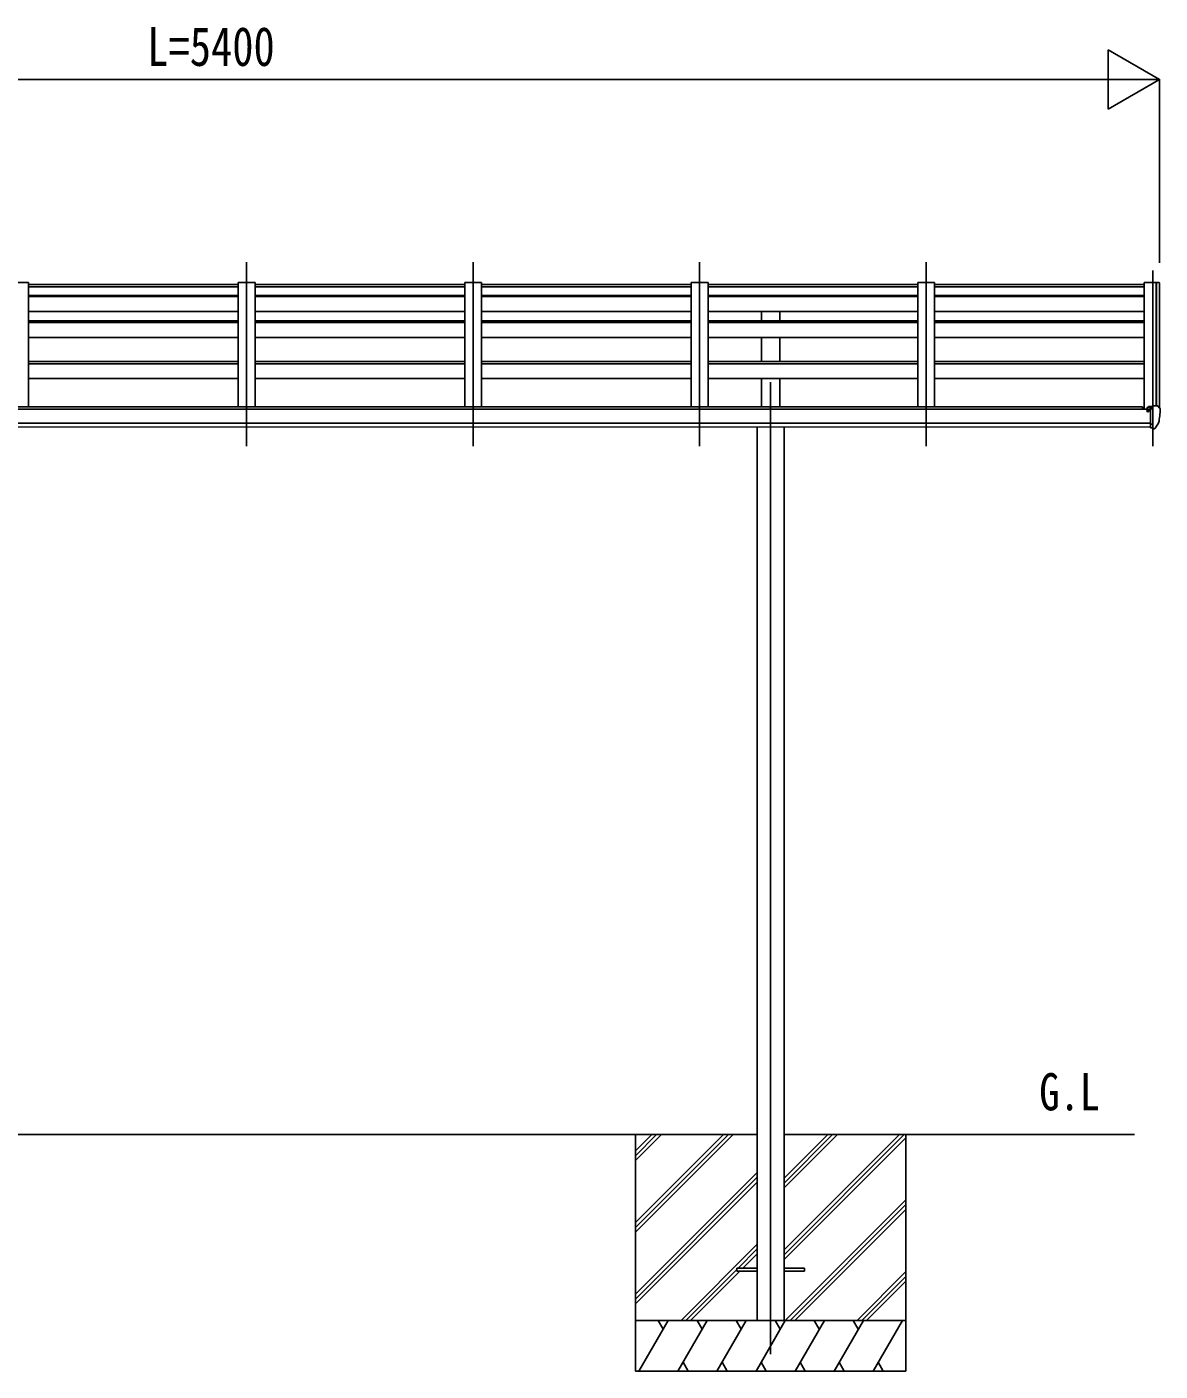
# Model space of a CAD drawing. Units: millimetres, scale not verified. Extents: x -14718 to 14718, y -10395 to 10395.
# Drawn here: x -345 to 3007, y -5045 to -1068 of the extents above; entities that cross this region are included whole.
import ezdxf
from ezdxf.enums import TextEntityAlignment as Align

# ---------------------------------------------------------------- set-up
doc = ezdxf.new("R2010")
doc.units = ezdxf.units.MM
doc.header["$LTSCALE"] = 40
for name, color, linetype in [('0-2_USER1', 3, 'Continuous'), ('0-4_YKK_12', 2, 'Continuous'), ('0-5_YKK_13', 4, 'Continuous'), ('0-6_YKK_A1', 4, 'Continuous'), ('0-7_YKK_D', 6, 'Continuous')]:
    doc.layers.add(name, color=color, linetype=linetype)
doc.styles.add('ＭＳ ゴシック', font='')
doc.styles.get('ＭＳ ゴシック').set_extended_font_data('MS Gothic')

msp = doc.modelspace()

# ---------------------------------------------------------------- linework, layer by layer
at = {"layer": '0-4_YKK_12'}
for p, q in [((305.26, -2308.38), (305.26, -1764.54)), ((975.26, -2308.38), (975.26, -1764.54)), ((1645.26, -2308.38), (1645.26, -1764.54)), ((2315.26, -2308.38), (2315.26, -1764.54)), ((2985.26, -1789.1), (2985.26, -2308.38)), ((1855.26, -2119.6), (1855.26, -4994.83))]:
    msp.add_line(p, q, dxfattribs=at)
at = {"layer": '0-5_YKK_13'}
for p, q in [((280.26, -1830.23), (-339.74, -1830.23)), ((950.26, -1830.23), (330.26, -1830.23)), ((1620.26, -1830.23), (1000.26, -1830.23)), ((2290.26, -1830.23), (1670.26, -1830.23)), ((2960.26, -1830.23), (2340.26, -1830.23)), ((2968.76, -2194.91), (2968.76, -2198.87)), ((2983.76, -2193.74), (2969.76, -2193.8)), ((2973.26, -2193.78), (2973.26, -2191.89)), ((2973.76, -2203.97), (2973.46, -2203.97)), ((2974.29, -2203.97), (2973.76, -2203.97)), ((2974.09, -2191.47), (2983.76, -2190.75)), ((2978.76, -2198.79), (2985.26, -2198.39)), ((2983.76, -2189.97), (2985.26, -2189.97)), ((2983.76, -2189.97), (2983.76, -2196.14)), ((2985.26, -2257.56), (2985.26, -2189.06)), ((3000.35, -2189.62), (3004.42, -2195.43)), ((3007.26, -2198.43), (3007.26, -2199.06)), ((2978.76, -2254.36), (2984.26, -2254.36)), ((2984.76, -2255.36), (2984.26, -2254.36)), ((2985.26, -2255.36), (2984.76, -2255.36)), ((2986.76, -2257.46), (2985.26, -2257.56)), ((2986.76, -2257.46), (2990.47, -2257.24)), ((2992.88, -2255.74), (3002.63, -2240.37)), ((1755.26, -4740.31), (1815.76, -4740.31)), ((1755.26, -4740.31), (1755.26, -4749.31)), ((1755.26, -4749.31), (1815.76, -4749.31)), ((1894.76, -4740.31), (1955.26, -4740.31)), ((1894.76, -4749.31), (1955.26, -4749.31)), ((1955.26, -4740.31), (1955.26, -4749.31))]:
    msp.add_line(p, q, dxfattribs=at)
for points in [[(2968.76, -2202.36), (2968.76, -2203.97), (2968.29, -2203.97)], [(2973.46, -2202.78), (2973.46, -2203.97), (2968.76, -2203.97)], [(2974.09, -2191.47), (2973.92, -2191.49), (2973.76, -2191.52), (2973.62, -2191.56), (2973.49, -2191.62), (2973.39, -2191.68), (2973.32, -2191.74), (2973.27, -2191.81), (2973.26, -2191.89)], [(2978.76, -2254.36), (2978.76, -2196.14), (2983.76, -2196.14)], [(2985.26, -2189.06), (2997.26, -2189.06), (2999.59, -2189.2)], [(2985.26, -2243.67), (2982.1, -2243.26), (2978.76, -2242.83)]]:
    msp.add_lwpolyline(points, dxfattribs=at)
for centre, radius, start, end in [((2971.26, -2203.97), 2.5, 28.35764, 180), ((2971.26, -2203.97), 2.5, 0, 28.35764), ((2999.53, -2190.2), 1, 35, 86.5), ((2814.77, -2199.05), 192.49, 347.8767, 359.9992), ((3004.26, -2198.43), 3, 0, 87), ((2990.28, -2254.24), 3, 273.5, 330), ((3000.03, -2238.87), 3, 330, 348.16652)]:
    msp.add_arc(centre, radius, start, end, dxfattribs=at)
msp.add_ellipse((2969.76, -2194.9), major_axis=(0.02, 1.1), ratio=0.906239, start_param=0.0206394, end_param=1.5914357, dxfattribs=at)
at = {"layer": '0-6_YKK_A1'}
for p, q in [((-339.74, -1824.74), (-389.74, -1824.74)), ((-339.74, -1824.74), (-339.74, -2192.33)), ((280.26, -1824.74), (280.26, -2192.33)), ((330.26, -1824.74), (280.26, -1824.74)), ((330.26, -1824.74), (330.26, -2192.33)), ((950.26, -1824.74), (950.26, -2192.33)), ((1000.26, -1824.74), (950.26, -1824.74)), ((1000.26, -1824.74), (1000.26, -2192.33)), ((1620.26, -1824.74), (1620.26, -2192.33)), ((1670.26, -1824.74), (1620.26, -1824.74)), ((1670.26, -1824.74), (1670.26, -2192.33)), ((2290.26, -1824.74), (2290.26, -2192.33)), ((2340.26, -1824.74), (2290.26, -1824.74)), ((2340.26, -1824.74), (2340.26, -2192.33)), ((2960.26, -1824.14), (2960.26, -2198.87)), ((2996.18, -1824.35), (2995.56, -1825.97)), ((2996.26, -1824.23), (2996.26, -2189.06)), ((3004.31, -1824.57), (2996.48, -1824.15)), ((3005.25, -1825.45), (3005.26, -2195.6)), ((280.26, -1837.3), (-339.74, -1837.3)), ((280.26, -1863.43), (-339.74, -1863.43)), ((280.26, -1865.99), (-339.74, -1865.99)), ((950.26, -1837.3), (330.26, -1837.3)), ((950.26, -1863.43), (330.26, -1863.43)), ((950.26, -1865.99), (330.26, -1865.99)), ((1620.26, -1837.3), (1000.26, -1837.3)), ((1620.26, -1863.43), (1000.26, -1863.43)), ((1620.26, -1865.99), (1000.26, -1865.99)), ((2290.26, -1837.3), (1670.26, -1837.3)), ((2290.26, -1863.43), (1670.26, -1863.43)), ((2290.26, -1865.99), (1670.26, -1865.99)), ((2960.26, -1837.3), (2340.26, -1837.3)), ((2960.26, -1863.43), (2340.26, -1863.43)), ((2960.26, -1865.99), (2340.26, -1865.99)), ((280.26, -1910.73), (-339.74, -1910.73)), ((280.26, -1937.71), (-339.74, -1937.71)), ((280.26, -1942.66), (-339.74, -1942.66)), ((950.26, -1910.73), (330.26, -1910.73)), ((950.26, -1937.71), (330.26, -1937.71)), ((950.26, -1942.66), (330.26, -1942.66)), ((1620.26, -1910.73), (1000.26, -1910.73)), ((1620.26, -1937.71), (1000.26, -1937.71)), ((1620.26, -1942.66), (1000.26, -1942.66)), ((2290.26, -1910.73), (1670.26, -1910.73)), ((2290.26, -1937.71), (1670.26, -1937.71)), ((2290.26, -1942.66), (1670.26, -1942.66)), ((1827.76, -1937.56), (1827.76, -1910.58)), ((1882.76, -1937.56), (1882.76, -1910.58)), ((2960.26, -1910.73), (2340.26, -1910.73)), ((2960.26, -1937.71), (2340.26, -1937.71)), ((2960.26, -1942.66), (2340.26, -1942.66)), ((280.26, -1986.84), (-339.74, -1986.84)), ((950.26, -1986.84), (330.26, -1986.84)), ((1620.26, -1986.84), (1000.26, -1986.84)), ((2290.26, -1986.84), (1670.26, -1986.84)), ((1827.76, -2058.47), (1827.76, -1986.7)), ((1882.76, -2058.47), (1882.76, -1986.7)), ((2960.26, -1986.84), (2340.26, -1986.84)), ((280.26, -2058.64), (-339.74, -2058.64)), ((280.26, -2065.44), (-339.74, -2065.44)), ((950.26, -2058.64), (330.26, -2058.64)), ((950.26, -2065.44), (330.26, -2065.44)), ((1620.26, -2058.64), (1000.26, -2058.64)), ((1620.26, -2065.44), (1000.26, -2065.44)), ((2290.26, -2058.64), (1670.26, -2058.64)), ((2290.26, -2065.44), (1670.26, -2065.44)), ((2960.26, -2058.64), (2340.26, -2058.64)), ((2960.26, -2065.44), (2340.26, -2065.44)), ((280.26, -2108.99), (-339.74, -2108.99)), ((950.26, -2108.99), (330.26, -2108.99)), ((1620.26, -2108.99), (1000.26, -2108.99)), ((2290.26, -2108.99), (1670.26, -2108.99)), ((1827.76, -2192.36), (1827.76, -2108.82)), ((1882.76, -2192.36), (1882.76, -2108.82)), ((2960.26, -2108.99), (2340.26, -2108.99)), ((2978.76, -2198.87), (-2368.24, -2198.87)), ((2955.26, -2192.33), (-2344.74, -2192.33)), ((2955.26, -2198.87), (2955.26, -2192.33)), ((-2368.24, -2240.26), (2978.76, -2240.26)), ((2978.76, -2252.11), (-2368.24, -2252.04)), ((1815.76, -2252.43), (1815.76, -4894.83)), ((1894.76, -2252.43), (1894.76, -4894.83)), ((-1205.24, -4344.82), (1815.76, -4344.82)), ((1455.26, -4344.82), (1455.26, -5044.82)), ((1455.26, -4605.54), (1715.99, -4344.82)), ((1455.26, -4619.69), (1730.13, -4344.82)), ((1455.26, -4633.83), (1744.27, -4344.82)), ((1455.26, -4421.7), (1532.14, -4344.82)), ((1455.26, -4407.56), (1518, -4344.82)), ((1455.26, -4393.41), (1503.86, -4344.82)), ((1894.76, -4686.54), (2236.49, -4344.82)), ((1894.76, -4700.69), (2250.63, -4344.82)), ((1894.76, -4502.7), (2052.64, -4344.82)), ((1894.76, -4488.55), (2038.5, -4344.82)), ((1894.76, -4474.41), (2024.36, -4344.82)), ((1894.76, -4344.82), (2931.26, -4344.82)), ((1894.76, -4714.83), (2255.26, -4354.33)), ((2255.26, -4344.82), (2255.26, -5044.82)), ((1455.26, -4817.68), (1815.76, -4457.18)), ((1455.26, -4831.82), (1815.76, -4471.32)), ((1455.26, -4845.96), (1815.76, -4485.46)), ((1898.62, -4894.82), (2255.26, -4538.18)), ((1912.76, -4894.82), (2255.26, -4552.32)), ((1926.9, -4894.82), (2255.26, -4566.46)), ((1590.25, -4894.82), (1815.76, -4669.31)), ((1758.9, -4740.31), (1815.76, -4683.45)), ((1773.05, -4740.31), (1815.76, -4697.59)), ((1604.39, -4894.82), (1755.26, -4743.95)), ((1618.54, -4894.82), (1764.05, -4749.31)), ((2110.75, -4894.82), (2255.26, -4750.31)), ((2124.89, -4894.82), (2255.26, -4764.45)), ((2139.04, -4894.82), (2255.26, -4778.59)), ((2255.26, -4894.82), (1455.26, -4894.82)), ((1465.55, -5044.82), (1552.15, -4894.82)), ((1537.15, -4920.8), (1522.15, -4894.82)), ((1581.02, -5044.82), (1667.62, -4894.82)), ((1652.62, -4920.8), (1637.62, -4894.82)), ((1696.49, -5044.82), (1783.09, -4894.82)), ((1768.09, -4920.8), (1753.09, -4894.82)), ((1811.96, -5044.82), (1898.56, -4894.82)), ((1883.56, -4920.8), (1868.56, -4894.82)), ((1927.43, -5044.82), (2014.03, -4894.82)), ((1999.03, -4920.8), (1984.03, -4894.82)), ((2042.9, -5044.82), (2129.5, -4894.82)), ((2099.5, -4894.82), (2114.5, -4920.8)), ((2158.37, -5044.82), (2244.97, -4894.82)), ((1455.26, -5044.82), (2255.26, -5044.82)), ((1596.02, -5018.84), (1611.02, -5044.82)), ((1711.49, -5018.84), (1726.49, -5044.82)), ((1826.96, -5018.84), (1841.96, -5044.82)), ((1942.43, -5018.84), (1957.43, -5044.82)), ((2057.9, -5018.84), (2072.9, -5044.82)), ((2173.37, -5018.84), (2188.37, -5044.82))]:
    msp.add_line(p, q, dxfattribs=at)
msp.add_lwpolyline([(2995.56, -2189.06), (2995.56, -1824.14), (2960.26, -1824.14)], dxfattribs=at)
msp.add_circle((2971.29, -2203.97), 3, dxfattribs=at)
for centre, radius, start, end in [((2996.46, -1824.45), 0.301, 87.13321, 158.93673), ((3004.26, -1825.56), 1, 6.67014, 87)]:
    msp.add_arc(centre, radius, start, end, dxfattribs=at)
at = {"layer": '0-7_YKK_D'}
for p, q in [((3005.26, -1223.98), (2853.71, -1136.48)), ((2853.71, -1136.48), (2853.71, -1311.48)), ((-2219.74, -1223.98), (2830.26, -1223.98)), ((3005.26, -1223.98), (2702.15, -1223.98)), ((3005.26, -1223.98), (2853.71, -1311.48)), ((3005.26, -1765.98), (3005.26, -1222.98))]:
    msp.add_line(p, q, dxfattribs=at)

# ---------------------------------------------------------------- texts
at = {"layer": '0-2_USER1', "style": 'ＭＳ ゴシック', "width": 0.8}
msp.add_text('G.L', height=110, dxfattribs=at).set_placement((2649.82, -4306.4), align=Align.BOTTOM_LEFT)
at = {"layer": '0-7_YKK_D', "style": 'ＭＳ ゴシック', "width": 0.8}
msp.add_text('L=5400', height=115.5, dxfattribs=at).set_placement((11.26, -1218.65), align=Align.BOTTOM_LEFT)

doc.saveas('drawing.dxf')
